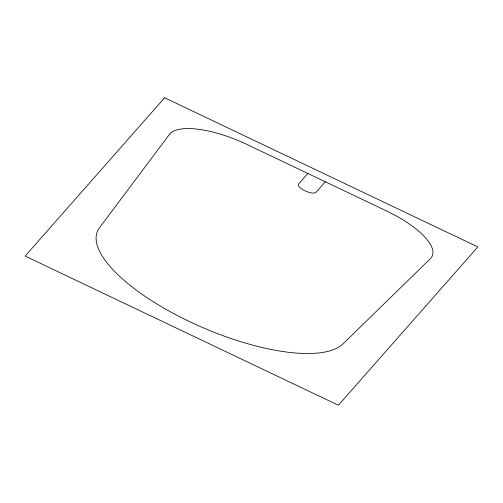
<?xml version="1.0" encoding="UTF-8"?>
<svg xmlns="http://www.w3.org/2000/svg" width="503" height="503" viewBox="0 0 503 503"><rect width="100%" height="100%" fill="white"/><g stroke="black" fill="none" stroke-linecap="round" stroke-linejoin="round"><path stroke-width="0.75" d="M307.886 173.478L298.587 184.035A9.689 3.364 23.2 0 0 304.963 190.813A9.689 3.364 23.2 0 0 315.991 192.322L325.284 181.765M169.8 133.943L99.468 227.796A135.741 47.093 23.2 0 0 189.681 321.669A135.741 47.093 23.2 0 0 343.09 343.807L430.826 258.24A67.842 23.534 23.2 0 0 386.191 210.77L246.979 144.474A67.842 23.534 23.2 0 0 169.8 133.943M164.619 97.764L25.15 256.071L338.381 405.236L477.85 246.929L164.619 97.764"/></g></svg>
